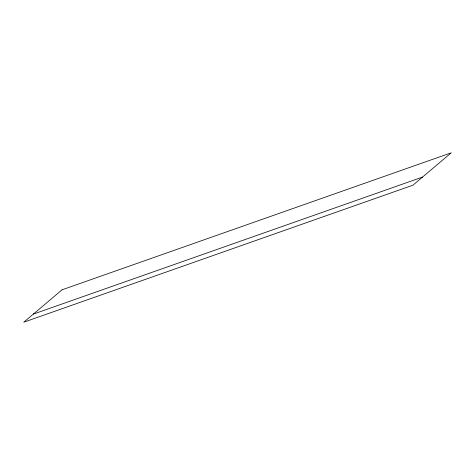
<?xml version="1.0" encoding="UTF-8"?>
<svg xmlns="http://www.w3.org/2000/svg" width="475" height="475" viewBox="0 0 475 475"><rect width="100%" height="100%" fill="white"/><g stroke="black" fill="none" stroke-linecap="round" stroke-linejoin="round"><path stroke-width="0.71" d="M33.333 314.106L422.507 177.092M62.077 289.803L23.75 322.204L412.923 185.197L451.25 152.796L62.077 289.803"/></g></svg>
